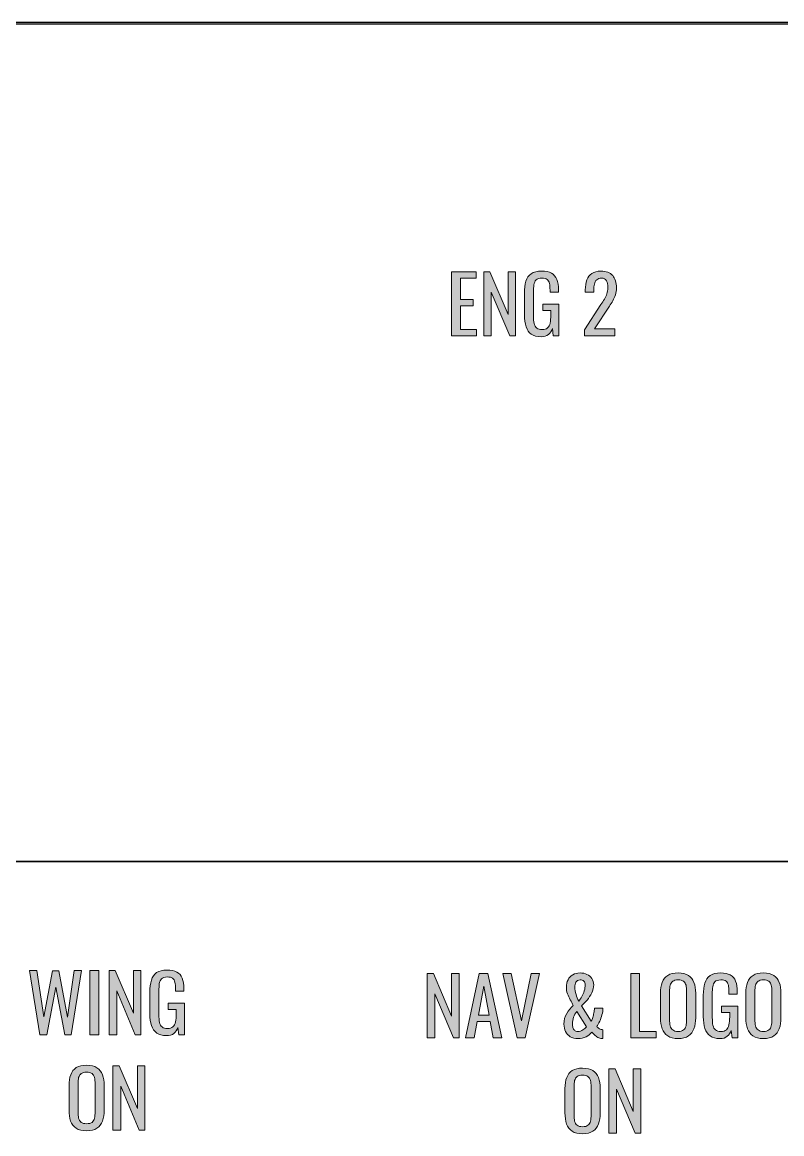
# Model space of a CAD drawing. Header units: inches. Extents: x 0 to 612, y 267 to 525.
# Drawn here: x 172.2 to 258.2, y 399 to 525 of the extents above; entities that cross this region are included whole.
import ezdxf

# ---------------------------------------------------------------- set-up
doc = ezdxf.new("R2010")
doc.units = ezdxf.units.IN
doc.header["$MEASUREMENT"] = 0
for name, color, linetype in [('LINES', 7, 'Continuous'), ('Luzes_Furos v34_0', 7, 'Continuous'), ('Luzes_Furos v34_Sketch13', 7, 'Continuous'), ('Luzes_Furos v34_Sketch3', 7, 'Continuous'), ('TEXT', 7, 'Continuous')]:
    doc.layers.add(name, color=color, linetype=linetype)

# ---------------------------------------------------------------- blocks, each defined once
blk = doc.blocks.new('block 11')
at = {"layer": 'Luzes_Furos v34_0', "color": 7, "lineweight": 25}
blk.add_lwpolyline([(0.12, 524.85), (611.85, 524.85)], dxfattribs=at)
blk = doc.blocks.new('block 82')
at = {"layer": 'Luzes_Furos v34_Sketch3', "color": 7, "lineweight": 25}
blk.add_lwpolyline([(0.12, 524.85), (611.85, 524.85)], dxfattribs=at)
blk = doc.blocks.new('block 99')
at = {"layer": 'Luzes_Furos v34_Sketch13', "color": 7, "lineweight": 25}
blk.add_lwpolyline([(0.15, 525.02), (611.88, 525.02)], dxfattribs=at)
blk = doc.blocks.new('block 117')
at = {"layer": 'TEXT'}
h = blk.add_hatch(color=7, dxfattribs=at)
h.dxf.hatch_style = 2
h.paths.add_polyline_path([(174.18, 410.21), (172.99, 417.5), (173.83, 417.5), (174.62, 412.26), (175.6, 417.47), (176.32, 417.47), (177.31, 412.23), (178.07, 417.5), (178.9, 417.5), (177.73, 410.21), (176.99, 410.21), (175.98, 415.61), (174.95, 410.21)])
h = blk.add_hatch(color=7, dxfattribs=at)
h.dxf.hatch_style = 2
h.paths.add_polyline_path([(179.85, 410.21), (179.85, 417.5), (180.85, 417.5), (180.85, 410.21)])
h = blk.add_hatch(color=7, dxfattribs=at)
h.dxf.hatch_style = 2
h.paths.add_polyline_path([(182.02, 410.21), (182.02, 417.5), (182.72, 417.5), (184.79, 412.66), (184.79, 417.5), (185.63, 417.5), (185.63, 410.21), (184.99, 410.21), (182.89, 415.19), (182.89, 410.21)])
h = blk.add_hatch(color=7, dxfattribs=at)
h.dxf.hatch_style = 2
edge = h.paths.add_edge_path()
edge.add_spline(control_points=[(188.51, 410.12), (188.06, 410.12), (187.69, 410.22), (187.42, 410.41), (187.15, 410.61), (186.95, 410.89), (186.83, 411.26), (186.7, 411.63), (186.64, 412.08), (186.64, 412.6), (186.64, 412.6), (186.64, 415.04), (186.64, 415.04), (186.64, 415.58), (186.7, 416.03), (186.81, 416.4), (186.92, 416.78), (187.12, 417.07), (187.4, 417.26), (187.69, 417.46), (188.08, 417.56), (188.59, 417.56), (189.05, 417.56), (189.42, 417.48), (189.7, 417.33), (189.98, 417.18), (190.18, 416.94), (190.31, 416.63), (190.43, 416.31), (190.49, 415.92), (190.49, 415.44), (190.49, 415.44), (190.49, 415.17), (190.49, 415.17), (190.49, 415.17), (189.54, 415.17), (189.54, 415.17), (189.54, 415.17), (189.54, 415.39), (189.54, 415.39), (189.54, 415.71), (189.52, 415.97), (189.48, 416.17), (189.44, 416.37), (189.35, 416.52), (189.22, 416.62), (189.09, 416.72), (188.89, 416.77), (188.61, 416.77), (188.31, 416.77), (188.1, 416.7), (187.96, 416.56), (187.83, 416.42), (187.74, 416.24), (187.71, 416), (187.68, 415.76), (187.66, 415.49), (187.66, 415.19), (187.66, 415.19), (187.66, 412.49), (187.66, 412.49), (187.66, 412.15), (187.68, 411.85), (187.74, 411.62), (187.79, 411.39), (187.88, 411.21), (188.03, 411.1), (188.17, 410.98), (188.38, 410.93), (188.64, 410.93), (188.9, 410.93), (189.11, 410.99), (189.25, 411.12), (189.4, 411.24), (189.5, 411.43), (189.55, 411.67), (189.6, 411.92), (189.63, 412.23), (189.63, 412.59), (189.63, 412.59), (189.63, 413.1), (189.63, 413.1), (189.63, 413.1), (188.7, 413.1), (188.7, 413.1), (188.7, 413.1), (188.7, 413.82), (188.7, 413.82), (188.7, 413.82), (190.55, 413.82), (190.55, 413.82), (190.55, 413.82), (190.55, 410.21), (190.55, 410.21), (190.55, 410.21), (189.91, 410.21), (189.91, 410.21), (189.91, 410.21), (189.81, 411.04), (189.81, 411.04), (189.71, 410.77), (189.56, 410.55), (189.36, 410.38), (189.16, 410.21), (188.87, 410.12), (188.51, 410.12)], knot_values=[0, 0, 0, 0, 1, 1, 1, 2, 2, 2, 3, 3, 3, 4, 4, 4, 5, 5, 5, 6, 6, 6, 7, 7, 7, 8, 8, 8, 9, 9, 9, 10, 10, 10, 11, 11, 11, 12, 12, 12, 13, 13, 13, 14, 14, 14, 15, 15, 15, 16, 16, 16, 17, 17, 17, 18, 18, 18, 19, 19, 19, 20, 20, 20, 21, 21, 21, 22, 22, 22, 23, 23, 23, 24, 24, 24, 25, 25, 25, 26, 26, 26, 27, 27, 27, 28, 28, 28, 29, 29, 29, 30, 30, 30, 31, 31, 31, 32, 32, 32, 33, 33, 33, 34, 34, 34, 35, 35, 35, 35], degree=3, periodic=0)
h = blk.add_hatch(color=7, dxfattribs=at)
h.dxf.hatch_style = 2
edge = h.paths.add_edge_path()
edge.add_spline(control_points=[(179.47, 399.33), (178.98, 399.33), (178.59, 399.42), (178.29, 399.62), (178, 399.81), (177.79, 400.08), (177.66, 400.44), (177.54, 400.8), (177.48, 401.21), (177.48, 401.69), (177.48, 401.69), (177.48, 404.46), (177.48, 404.46), (177.48, 404.94), (177.54, 405.35), (177.67, 405.69), (177.8, 406.04), (178.01, 406.3), (178.3, 406.49), (178.59, 406.67), (178.98, 406.76), (179.47, 406.76), (179.97, 406.76), (180.36, 406.67), (180.64, 406.48), (180.93, 406.3), (181.14, 406.03), (181.27, 405.69), (181.4, 405.35), (181.46, 404.94), (181.46, 404.46), (181.46, 404.46), (181.46, 401.69), (181.46, 401.69), (181.46, 401.21), (181.4, 400.8), (181.27, 400.44), (181.14, 400.09), (180.93, 399.81), (180.64, 399.62), (180.36, 399.42), (179.97, 399.33), (179.47, 399.33)], knot_values=[0, 0, 0, 0, 1, 1, 1, 2, 2, 2, 3, 3, 3, 4, 4, 4, 5, 5, 5, 6, 6, 6, 7, 7, 7, 8, 8, 8, 9, 9, 9, 10, 10, 10, 11, 11, 11, 12, 12, 12, 13, 13, 13, 14, 14, 14, 14], degree=3, periodic=0)
edge = h.paths.add_edge_path()
edge.add_spline(control_points=[(179.47, 400.13), (179.74, 400.13), (179.95, 400.18), (180.09, 400.29), (180.22, 400.41), (180.32, 400.56), (180.36, 400.76), (180.41, 400.96), (180.44, 401.2), (180.44, 401.47), (180.44, 401.47), (180.44, 404.66), (180.44, 404.66), (180.44, 404.93), (180.41, 405.17), (180.36, 405.36), (180.32, 405.56), (180.22, 405.71), (180.09, 405.81), (179.95, 405.92), (179.74, 405.97), (179.47, 405.97), (179.2, 405.97), (179, 405.92), (178.86, 405.81), (178.72, 405.71), (178.62, 405.56), (178.57, 405.36), (178.53, 405.17), (178.5, 404.93), (178.5, 404.66), (178.5, 404.66), (178.5, 401.47), (178.5, 401.47), (178.5, 401.2), (178.53, 400.96), (178.57, 400.76), (178.62, 400.56), (178.72, 400.41), (178.86, 400.29), (179, 400.18), (179.2, 400.13), (179.47, 400.13)], knot_values=[0, 0, 0, 0, 1, 1, 1, 2, 2, 2, 3, 3, 3, 4, 4, 4, 5, 5, 5, 6, 6, 6, 7, 7, 7, 8, 8, 8, 9, 9, 9, 10, 10, 10, 11, 11, 11, 12, 12, 12, 13, 13, 13, 14, 14, 14, 14], degree=3, periodic=0)
h = blk.add_hatch(color=7, dxfattribs=at)
h.dxf.hatch_style = 2
h.paths.add_polyline_path([(182.46, 399.41), (182.46, 406.7), (183.15, 406.7), (185.22, 401.86), (185.22, 406.7), (186.07, 406.7), (186.07, 399.41), (185.42, 399.41), (183.33, 404.39), (183.33, 399.41)])
at = {"layer": 'TEXT', "lineweight": 0}
for points in [[(174.18, 410.21), (172.99, 417.5), (173.83, 417.5), (174.62, 412.26), (175.6, 417.47), (176.32, 417.47), (177.31, 412.23), (178.07, 417.5), (178.9, 417.5), (177.73, 410.21), (176.99, 410.21), (175.98, 415.61), (174.95, 410.21), (174.18, 410.21)], [(179.85, 410.21), (179.85, 417.5), (180.85, 417.5), (180.85, 410.21), (179.85, 410.21)], [(182.02, 410.21), (182.02, 417.5), (182.72, 417.5), (184.79, 412.66), (184.79, 417.5), (185.63, 417.5), (185.63, 410.21), (184.99, 410.21), (182.89, 415.19), (182.89, 410.21), (182.02, 410.21)], [(182.46, 399.41), (182.46, 406.7), (183.15, 406.7), (185.22, 401.86), (185.22, 406.7), (186.07, 406.7), (186.07, 399.41), (185.42, 399.41), (183.33, 404.39), (183.33, 399.41), (182.46, 399.41)]]:
    blk.add_lwpolyline(points, dxfattribs=at)
for points, knots in [([(188.51, 410.12), (188.06, 410.12), (187.69, 410.22), (187.42, 410.41), (187.15, 410.61), (186.95, 410.89), (186.83, 411.26), (186.7, 411.63), (186.64, 412.08), (186.64, 412.6), (186.64, 412.6), (186.64, 415.04), (186.64, 415.04), (186.64, 415.58), (186.7, 416.03), (186.81, 416.4), (186.92, 416.78), (187.12, 417.07), (187.4, 417.26), (187.69, 417.46), (188.08, 417.56), (188.59, 417.56), (189.05, 417.56), (189.42, 417.48), (189.7, 417.33), (189.98, 417.18), (190.18, 416.94), (190.31, 416.63), (190.43, 416.31), (190.49, 415.92), (190.49, 415.44), (190.49, 415.44), (190.49, 415.17), (190.49, 415.17), (190.49, 415.17), (189.54, 415.17), (189.54, 415.17), (189.54, 415.17), (189.54, 415.39), (189.54, 415.39), (189.54, 415.71), (189.52, 415.97), (189.48, 416.17), (189.44, 416.37), (189.35, 416.52), (189.22, 416.62), (189.09, 416.72), (188.89, 416.77), (188.61, 416.77), (188.31, 416.77), (188.1, 416.7), (187.96, 416.56), (187.83, 416.42), (187.74, 416.24), (187.71, 416), (187.68, 415.76), (187.66, 415.49), (187.66, 415.19), (187.66, 415.19), (187.66, 412.49), (187.66, 412.49), (187.66, 412.15), (187.68, 411.85), (187.74, 411.62), (187.79, 411.39), (187.88, 411.21), (188.03, 411.1), (188.17, 410.98), (188.38, 410.93), (188.64, 410.93), (188.9, 410.93), (189.11, 410.99), (189.25, 411.12), (189.4, 411.24), (189.5, 411.43), (189.55, 411.67), (189.6, 411.92), (189.63, 412.23), (189.63, 412.59), (189.63, 412.59), (189.63, 413.1), (189.63, 413.1), (189.63, 413.1), (188.7, 413.1), (188.7, 413.1), (188.7, 413.1), (188.7, 413.82), (188.7, 413.82), (188.7, 413.82), (190.55, 413.82), (190.55, 413.82), (190.55, 413.82), (190.55, 410.21), (190.55, 410.21), (190.55, 410.21), (189.91, 410.21), (189.91, 410.21), (189.91, 410.21), (189.81, 411.04), (189.81, 411.04), (189.71, 410.77), (189.56, 410.55), (189.36, 410.38), (189.16, 410.21), (188.87, 410.12), (188.51, 410.12)], [0, 0, 0, 0, 1, 1, 1, 2, 2, 2, 3, 3, 3, 4, 4, 4, 5, 5, 5, 6, 6, 6, 7, 7, 7, 8, 8, 8, 9, 9, 9, 10, 10, 10, 11, 11, 11, 12, 12, 12, 13, 13, 13, 14, 14, 14, 15, 15, 15, 16, 16, 16, 17, 17, 17, 18, 18, 18, 19, 19, 19, 20, 20, 20, 21, 21, 21, 22, 22, 22, 23, 23, 23, 24, 24, 24, 25, 25, 25, 26, 26, 26, 27, 27, 27, 28, 28, 28, 29, 29, 29, 30, 30, 30, 31, 31, 31, 32, 32, 32, 33, 33, 33, 34, 34, 34, 35, 35, 35, 35]), ([(179.47, 399.33), (178.98, 399.33), (178.59, 399.42), (178.29, 399.62), (178, 399.81), (177.79, 400.08), (177.66, 400.44), (177.54, 400.8), (177.48, 401.21), (177.48, 401.69), (177.48, 401.69), (177.48, 404.46), (177.48, 404.46), (177.48, 404.94), (177.54, 405.35), (177.67, 405.69), (177.8, 406.04), (178.01, 406.3), (178.3, 406.49), (178.59, 406.67), (178.98, 406.76), (179.47, 406.76), (179.97, 406.76), (180.36, 406.67), (180.64, 406.48), (180.93, 406.3), (181.14, 406.03), (181.27, 405.69), (181.4, 405.35), (181.46, 404.94), (181.46, 404.46), (181.46, 404.46), (181.46, 401.69), (181.46, 401.69), (181.46, 401.21), (181.4, 400.8), (181.27, 400.44), (181.14, 400.09), (180.93, 399.81), (180.64, 399.62), (180.36, 399.42), (179.97, 399.33), (179.47, 399.33)], [0, 0, 0, 0, 1, 1, 1, 2, 2, 2, 3, 3, 3, 4, 4, 4, 5, 5, 5, 6, 6, 6, 7, 7, 7, 8, 8, 8, 9, 9, 9, 10, 10, 10, 11, 11, 11, 12, 12, 12, 13, 13, 13, 14, 14, 14, 14]), ([(179.47, 400.13), (179.74, 400.13), (179.95, 400.18), (180.09, 400.29), (180.22, 400.41), (180.32, 400.56), (180.36, 400.76), (180.41, 400.96), (180.44, 401.2), (180.44, 401.47), (180.44, 401.47), (180.44, 404.66), (180.44, 404.66), (180.44, 404.93), (180.41, 405.17), (180.36, 405.36), (180.32, 405.56), (180.22, 405.71), (180.09, 405.81), (179.95, 405.92), (179.74, 405.97), (179.47, 405.97), (179.2, 405.97), (179, 405.92), (178.86, 405.81), (178.72, 405.71), (178.62, 405.56), (178.57, 405.36), (178.53, 405.17), (178.5, 404.93), (178.5, 404.66), (178.5, 404.66), (178.5, 401.47), (178.5, 401.47), (178.5, 401.2), (178.53, 400.96), (178.57, 400.76), (178.62, 400.56), (178.72, 400.41), (178.86, 400.29), (179, 400.18), (179.2, 400.13), (179.47, 400.13)], [0, 0, 0, 0, 1, 1, 1, 2, 2, 2, 3, 3, 3, 4, 4, 4, 5, 5, 5, 6, 6, 6, 7, 7, 7, 8, 8, 8, 9, 9, 9, 10, 10, 10, 11, 11, 11, 12, 12, 12, 13, 13, 13, 14, 14, 14, 14])]:
    blk.add_open_spline(points, degree=3, knots=knots, dxfattribs=at)
blk = doc.blocks.new('block 120')
at = {"layer": 'TEXT'}
h = blk.add_hatch(color=7, dxfattribs=at)
h.dxf.hatch_style = 2
h.paths.add_polyline_path([(218.07, 409.87), (218.07, 417.16), (218.76, 417.16), (220.83, 412.32), (220.83, 417.16), (221.68, 417.16), (221.68, 409.87), (221.03, 409.87), (218.93, 414.85), (218.93, 409.87)])
h = blk.add_hatch(color=7, dxfattribs=at)
h.dxf.hatch_style = 2
h.paths.add_polyline_path([(222.42, 409.87), (223.97, 417.16), (224.95, 417.16), (226.51, 409.87), (225.55, 409.87), (225.21, 411.71), (223.73, 411.71), (223.38, 409.87)])
h.paths.add_polyline_path([(223.86, 412.44), (225.08, 412.44), (224.47, 415.72)])
h = blk.add_hatch(color=7, dxfattribs=at)
h.dxf.hatch_style = 2
h.paths.add_polyline_path([(228.26, 409.87), (226.64, 417.16), (227.59, 417.16), (228.74, 411.79), (229.84, 417.16), (230.77, 417.16), (229.16, 409.87)])
h = blk.add_hatch(color=7, dxfattribs=at)
h.dxf.hatch_style = 2
edge = h.paths.add_edge_path()
edge.add_spline(control_points=[(235.13, 409.79), (234.8, 409.79), (234.52, 409.86), (234.28, 410), (234.04, 410.15), (233.86, 410.34), (233.74, 410.59), (233.62, 410.83), (233.56, 411.11), (233.56, 411.43), (233.56, 411.89), (233.66, 412.29), (233.87, 412.63), (234.07, 412.97), (234.32, 413.27), (234.62, 413.54), (234.51, 413.75), (234.39, 413.97), (234.27, 414.19), (234.15, 414.41), (234.04, 414.64), (233.96, 414.87), (233.87, 415.11), (233.83, 415.36), (233.83, 415.62), (233.83, 415.94), (233.89, 416.22), (234.02, 416.46), (234.14, 416.7), (234.32, 416.89), (234.56, 417.02), (234.79, 417.16), (235.06, 417.23), (235.38, 417.23), (235.68, 417.23), (235.94, 417.17), (236.17, 417.07), (236.4, 416.96), (236.59, 416.8), (236.72, 416.6), (236.86, 416.4), (236.93, 416.16), (236.93, 415.88), (236.93, 415.56), (236.86, 415.25), (236.71, 414.96), (236.56, 414.67), (236.39, 414.4), (236.18, 414.15), (235.96, 413.9), (235.76, 413.68), (235.56, 413.49), (235.56, 413.49), (236.66, 411.76), (236.66, 411.76), (236.73, 411.89), (236.78, 412.03), (236.83, 412.19), (236.87, 412.35), (236.91, 412.52), (236.94, 412.7), (236.98, 412.88), (237, 413.05), (237.02, 413.22), (237.02, 413.22), (237.98, 413.22), (237.98, 413.22), (237.98, 412.99), (237.94, 412.74), (237.87, 412.48), (237.8, 412.23), (237.71, 411.98), (237.61, 411.75), (237.5, 411.52), (237.39, 411.32), (237.27, 411.16), (237.35, 411.07), (237.45, 410.98), (237.58, 410.9), (237.71, 410.83), (237.84, 410.79), (237.98, 410.79), (237.98, 410.79), (237.98, 409.8), (237.98, 409.8), (237.96, 409.8), (237.94, 409.8), (237.92, 409.8), (237.9, 409.8), (237.88, 409.8), (237.86, 409.8), (237.68, 409.81), (237.53, 409.85), (237.39, 409.92), (237.25, 410), (237.13, 410.09), (237.02, 410.2), (236.91, 410.31), (236.8, 410.41), (236.7, 410.5), (236.54, 410.3), (236.32, 410.13), (236.06, 410), (235.8, 409.86), (235.49, 409.79), (235.13, 409.79)], knot_values=[0, 0, 0, 0, 1, 1, 1, 2, 2, 2, 3, 3, 3, 4, 4, 4, 5, 5, 5, 6, 6, 6, 7, 7, 7, 8, 8, 8, 9, 9, 9, 10, 10, 10, 11, 11, 11, 12, 12, 12, 13, 13, 13, 14, 14, 14, 15, 15, 15, 16, 16, 16, 17, 17, 17, 18, 18, 18, 19, 19, 19, 20, 20, 20, 21, 21, 21, 22, 22, 22, 23, 23, 23, 24, 24, 24, 25, 25, 25, 26, 26, 26, 27, 27, 27, 28, 28, 28, 29, 29, 29, 30, 30, 30, 31, 31, 31, 32, 32, 32, 33, 33, 33, 34, 34, 34, 35, 35, 35, 35], degree=3, periodic=0)
edge = h.paths.add_edge_path()
edge.add_spline(control_points=[(235.13, 410.59), (235.36, 410.59), (235.55, 410.65), (235.71, 410.76), (235.86, 410.87), (236, 411), (236.11, 411.13), (236.11, 411.13), (235, 412.85), (235, 412.85), (234.85, 412.67), (234.74, 412.45), (234.65, 412.2), (234.56, 411.95), (234.52, 411.7), (234.52, 411.43), (234.52, 411.29), (234.54, 411.16), (234.57, 411.03), (234.61, 410.9), (234.67, 410.8), (234.76, 410.72), (234.85, 410.64), (234.98, 410.59), (235.13, 410.59)], knot_values=[0, 0, 0, 0, 1, 1, 1, 2, 2, 2, 3, 3, 3, 4, 4, 4, 5, 5, 5, 6, 6, 6, 7, 7, 7, 8, 8, 8, 8], degree=3, periodic=0)
edge = h.paths.add_edge_path()
edge.add_spline(control_points=[(235.23, 414.01), (235.36, 414.16), (235.47, 414.34), (235.59, 414.55), (235.7, 414.75), (235.79, 414.97), (235.86, 415.2), (235.93, 415.43), (235.97, 415.66), (235.97, 415.88), (235.97, 416.05), (235.91, 416.19), (235.81, 416.29), (235.7, 416.39), (235.56, 416.44), (235.38, 416.44), (235.17, 416.44), (235.01, 416.35), (234.92, 416.18), (234.83, 416.02), (234.79, 415.83), (234.79, 415.62), (234.79, 415.34), (234.84, 415.07), (234.93, 414.79), (235.02, 414.52), (235.12, 414.26), (235.23, 414.01)], knot_values=[0, 0, 0, 0, 1, 1, 1, 2, 2, 2, 3, 3, 3, 4, 4, 4, 5, 5, 5, 6, 6, 6, 7, 7, 7, 8, 8, 8, 9, 9, 9, 9], degree=3, periodic=0)
h = blk.add_hatch(color=7, dxfattribs=at)
h.dxf.hatch_style = 2
h.paths.add_polyline_path([(241.12, 409.87), (241.12, 417.16), (242.13, 417.16), (242.13, 410.6), (244, 410.6), (244, 409.87)])
h = blk.add_hatch(color=7, dxfattribs=at)
h.dxf.hatch_style = 2
edge = h.paths.add_edge_path()
edge.add_spline(control_points=[(246.5, 409.79), (246.01, 409.79), (245.61, 409.89), (245.32, 410.08), (245.02, 410.27), (244.81, 410.55), (244.69, 410.9), (244.56, 411.26), (244.5, 411.68), (244.5, 412.16), (244.5, 412.16), (244.5, 414.92), (244.5, 414.92), (244.5, 415.4), (244.56, 415.82), (244.69, 416.16), (244.82, 416.51), (245.03, 416.77), (245.32, 416.95), (245.61, 417.14), (246.01, 417.23), (246.5, 417.23), (246.99, 417.23), (247.38, 417.13), (247.67, 416.95), (247.96, 416.76), (248.16, 416.5), (248.29, 416.16), (248.42, 415.81), (248.49, 415.4), (248.49, 414.92), (248.49, 414.92), (248.49, 412.15), (248.49, 412.15), (248.49, 411.68), (248.42, 411.26), (248.29, 410.91), (248.16, 410.56), (247.96, 410.28), (247.67, 410.09), (247.38, 409.89), (246.99, 409.79), (246.5, 409.79)], knot_values=[0, 0, 0, 0, 1, 1, 1, 2, 2, 2, 3, 3, 3, 4, 4, 4, 5, 5, 5, 6, 6, 6, 7, 7, 7, 8, 8, 8, 9, 9, 9, 10, 10, 10, 11, 11, 11, 12, 12, 12, 13, 13, 13, 14, 14, 14, 14], degree=3, periodic=0)
edge = h.paths.add_edge_path()
edge.add_spline(control_points=[(246.5, 410.59), (246.77, 410.59), (246.97, 410.65), (247.11, 410.76), (247.25, 410.87), (247.34, 411.03), (247.39, 411.23), (247.44, 411.43), (247.46, 411.67), (247.46, 411.94), (247.46, 411.94), (247.46, 415.13), (247.46, 415.13), (247.46, 415.4), (247.44, 415.63), (247.39, 415.83), (247.34, 416.02), (247.25, 416.17), (247.11, 416.28), (246.97, 416.38), (246.77, 416.44), (246.5, 416.44), (246.23, 416.44), (246.02, 416.38), (245.88, 416.28), (245.74, 416.17), (245.65, 416.02), (245.6, 415.83), (245.55, 415.63), (245.53, 415.4), (245.53, 415.13), (245.53, 415.13), (245.53, 411.94), (245.53, 411.94), (245.53, 411.67), (245.55, 411.43), (245.6, 411.23), (245.65, 411.03), (245.74, 410.87), (245.88, 410.76), (246.02, 410.65), (246.23, 410.59), (246.5, 410.59)], knot_values=[0, 0, 0, 0, 1, 1, 1, 2, 2, 2, 3, 3, 3, 4, 4, 4, 5, 5, 5, 6, 6, 6, 7, 7, 7, 8, 8, 8, 9, 9, 9, 10, 10, 10, 11, 11, 11, 12, 12, 12, 13, 13, 13, 14, 14, 14, 14], degree=3, periodic=0)
h = blk.add_hatch(color=7, dxfattribs=at)
h.dxf.hatch_style = 2
edge = h.paths.add_edge_path()
edge.add_spline(control_points=[(251.22, 409.78), (250.77, 409.78), (250.4, 409.88), (250.13, 410.08), (249.86, 410.27), (249.66, 410.56), (249.54, 410.93), (249.41, 411.3), (249.35, 411.75), (249.35, 412.27), (249.35, 412.27), (249.35, 414.71), (249.35, 414.71), (249.35, 415.24), (249.41, 415.7), (249.52, 416.07), (249.63, 416.45), (249.83, 416.73), (250.11, 416.93), (250.4, 417.13), (250.79, 417.23), (251.3, 417.23), (251.76, 417.23), (252.13, 417.15), (252.41, 417), (252.69, 416.85), (252.89, 416.61), (253.01, 416.3), (253.14, 415.98), (253.2, 415.58), (253.2, 415.1), (253.2, 415.1), (253.2, 414.83), (253.2, 414.83), (253.2, 414.83), (252.25, 414.83), (252.25, 414.83), (252.25, 414.83), (252.25, 415.06), (252.25, 415.06), (252.25, 415.38), (252.23, 415.64), (252.19, 415.84), (252.14, 416.04), (252.06, 416.19), (251.93, 416.29), (251.8, 416.39), (251.6, 416.44), (251.32, 416.44), (251.02, 416.44), (250.8, 416.37), (250.67, 416.23), (250.53, 416.09), (250.45, 415.9), (250.42, 415.67), (250.38, 415.43), (250.37, 415.16), (250.37, 414.86), (250.37, 414.86), (250.37, 412.16), (250.37, 412.16), (250.37, 411.81), (250.39, 411.52), (250.44, 411.29), (250.5, 411.05), (250.59, 410.88), (250.74, 410.77), (250.88, 410.65), (251.08, 410.59), (251.35, 410.59), (251.61, 410.59), (251.82, 410.66), (251.96, 410.78), (252.1, 410.91), (252.2, 411.1), (252.26, 411.34), (252.31, 411.59), (252.34, 411.89), (252.34, 412.26), (252.34, 412.26), (252.34, 412.76), (252.34, 412.76), (252.34, 412.76), (251.41, 412.76), (251.41, 412.76), (251.41, 412.76), (251.41, 413.48), (251.41, 413.48), (251.41, 413.48), (253.26, 413.48), (253.26, 413.48), (253.26, 413.48), (253.26, 409.87), (253.26, 409.87), (253.26, 409.87), (252.62, 409.87), (252.62, 409.87), (252.62, 409.87), (252.52, 410.71), (252.52, 410.71), (252.42, 410.44), (252.27, 410.22), (252.07, 410.05), (251.86, 409.87), (251.58, 409.78), (251.22, 409.78)], knot_values=[0, 0, 0, 0, 1, 1, 1, 2, 2, 2, 3, 3, 3, 4, 4, 4, 5, 5, 5, 6, 6, 6, 7, 7, 7, 8, 8, 8, 9, 9, 9, 10, 10, 10, 11, 11, 11, 12, 12, 12, 13, 13, 13, 14, 14, 14, 15, 15, 15, 16, 16, 16, 17, 17, 17, 18, 18, 18, 19, 19, 19, 20, 20, 20, 21, 21, 21, 22, 22, 22, 23, 23, 23, 24, 24, 24, 25, 25, 25, 26, 26, 26, 27, 27, 27, 28, 28, 28, 29, 29, 29, 30, 30, 30, 31, 31, 31, 32, 32, 32, 33, 33, 33, 34, 34, 34, 35, 35, 35, 35], degree=3, periodic=0)
h = blk.add_hatch(color=7, dxfattribs=at)
h.dxf.hatch_style = 2
edge = h.paths.add_edge_path()
edge.add_spline(control_points=[(256.16, 409.79), (255.67, 409.79), (255.28, 409.89), (254.98, 410.08), (254.69, 410.27), (254.48, 410.55), (254.35, 410.9), (254.23, 411.26), (254.17, 411.68), (254.17, 412.16), (254.17, 412.16), (254.17, 414.92), (254.17, 414.92), (254.17, 415.4), (254.23, 415.82), (254.36, 416.16), (254.49, 416.51), (254.7, 416.77), (254.99, 416.95), (255.28, 417.14), (255.67, 417.23), (256.16, 417.23), (256.66, 417.23), (257.05, 417.13), (257.33, 416.95), (257.62, 416.76), (257.83, 416.5), (257.96, 416.16), (258.09, 415.81), (258.15, 415.4), (258.15, 414.92), (258.15, 414.92), (258.15, 412.15), (258.15, 412.15), (258.15, 411.68), (258.09, 411.26), (257.96, 410.91), (257.83, 410.56), (257.62, 410.28), (257.33, 410.09), (257.05, 409.89), (256.66, 409.79), (256.16, 409.79)], knot_values=[0, 0, 0, 0, 1, 1, 1, 2, 2, 2, 3, 3, 3, 4, 4, 4, 5, 5, 5, 6, 6, 6, 7, 7, 7, 8, 8, 8, 9, 9, 9, 10, 10, 10, 11, 11, 11, 12, 12, 12, 13, 13, 13, 14, 14, 14, 14], degree=3, periodic=0)
edge = h.paths.add_edge_path()
edge.add_spline(control_points=[(256.16, 410.59), (256.43, 410.59), (256.64, 410.65), (256.78, 410.76), (256.91, 410.87), (257.01, 411.03), (257.05, 411.23), (257.1, 411.43), (257.13, 411.67), (257.13, 411.94), (257.13, 411.94), (257.13, 415.13), (257.13, 415.13), (257.13, 415.4), (257.1, 415.63), (257.05, 415.83), (257.01, 416.02), (256.91, 416.17), (256.78, 416.28), (256.64, 416.38), (256.43, 416.44), (256.16, 416.44), (255.89, 416.44), (255.69, 416.38), (255.55, 416.28), (255.41, 416.17), (255.31, 416.02), (255.26, 415.83), (255.22, 415.63), (255.19, 415.4), (255.19, 415.13), (255.19, 415.13), (255.19, 411.94), (255.19, 411.94), (255.19, 411.67), (255.22, 411.43), (255.26, 411.23), (255.31, 411.03), (255.41, 410.87), (255.55, 410.76), (255.69, 410.65), (255.89, 410.59), (256.16, 410.59)], knot_values=[0, 0, 0, 0, 1, 1, 1, 2, 2, 2, 3, 3, 3, 4, 4, 4, 5, 5, 5, 6, 6, 6, 7, 7, 7, 8, 8, 8, 9, 9, 9, 10, 10, 10, 11, 11, 11, 12, 12, 12, 13, 13, 13, 14, 14, 14, 14], degree=3, periodic=0)
h = blk.add_hatch(color=7, dxfattribs=at)
h.dxf.hatch_style = 2
edge = h.paths.add_edge_path()
edge.add_spline(control_points=[(235.67, 398.99), (235.18, 398.99), (234.79, 399.09), (234.49, 399.28), (234.2, 399.47), (233.99, 399.75), (233.86, 400.1), (233.74, 400.46), (233.67, 400.88), (233.67, 401.36), (233.67, 401.36), (233.67, 404.12), (233.67, 404.12), (233.67, 404.6), (233.74, 405.02), (233.87, 405.36), (234, 405.71), (234.21, 405.97), (234.5, 406.15), (234.79, 406.34), (235.18, 406.43), (235.67, 406.43), (236.16, 406.43), (236.55, 406.33), (236.84, 406.15), (237.13, 405.96), (237.34, 405.7), (237.47, 405.36), (237.6, 405.01), (237.66, 404.6), (237.66, 404.12), (237.66, 404.12), (237.66, 401.35), (237.66, 401.35), (237.66, 400.88), (237.6, 400.46), (237.47, 400.11), (237.34, 399.76), (237.13, 399.48), (236.84, 399.29), (236.55, 399.09), (236.16, 398.99), (235.67, 398.99)], knot_values=[0, 0, 0, 0, 1, 1, 1, 2, 2, 2, 3, 3, 3, 4, 4, 4, 5, 5, 5, 6, 6, 6, 7, 7, 7, 8, 8, 8, 9, 9, 9, 10, 10, 10, 11, 11, 11, 12, 12, 12, 13, 13, 13, 14, 14, 14, 14], degree=3, periodic=0)
edge = h.paths.add_edge_path()
edge.add_spline(control_points=[(235.67, 399.79), (235.94, 399.79), (236.15, 399.85), (236.28, 399.96), (236.42, 400.07), (236.51, 400.23), (236.56, 400.43), (236.61, 400.63), (236.63, 400.87), (236.63, 401.14), (236.63, 401.14), (236.63, 404.33), (236.63, 404.33), (236.63, 404.6), (236.61, 404.83), (236.56, 405.03), (236.51, 405.22), (236.42, 405.37), (236.28, 405.48), (236.15, 405.58), (235.94, 405.64), (235.67, 405.64), (235.4, 405.64), (235.2, 405.58), (235.05, 405.48), (234.91, 405.37), (234.82, 405.22), (234.77, 405.03), (234.72, 404.83), (234.7, 404.6), (234.7, 404.33), (234.7, 404.33), (234.7, 401.14), (234.7, 401.14), (234.7, 400.87), (234.72, 400.63), (234.77, 400.43), (234.82, 400.23), (234.91, 400.07), (235.05, 399.96), (235.2, 399.85), (235.4, 399.79), (235.67, 399.79)], knot_values=[0, 0, 0, 0, 1, 1, 1, 2, 2, 2, 3, 3, 3, 4, 4, 4, 5, 5, 5, 6, 6, 6, 7, 7, 7, 8, 8, 8, 9, 9, 9, 10, 10, 10, 11, 11, 11, 12, 12, 12, 13, 13, 13, 14, 14, 14, 14], degree=3, periodic=0)
h = blk.add_hatch(color=7, dxfattribs=at)
h.dxf.hatch_style = 2
h.paths.add_polyline_path([(238.66, 399.07), (238.66, 406.36), (239.35, 406.36), (241.42, 401.52), (241.42, 406.36), (242.27, 406.36), (242.27, 399.07), (241.62, 399.07), (239.52, 404.05), (239.52, 399.07)])
at = {"layer": 'TEXT', "lineweight": 0}
for points in [[(218.07, 409.87), (218.07, 417.16), (218.76, 417.16), (220.83, 412.32), (220.83, 417.16), (221.68, 417.16), (221.68, 409.87), (221.03, 409.87), (218.93, 414.85), (218.93, 409.87), (218.07, 409.87)], [(222.42, 409.87), (223.97, 417.16), (224.95, 417.16), (226.51, 409.87), (225.55, 409.87), (225.21, 411.71), (223.73, 411.71), (223.38, 409.87), (222.42, 409.87)], [(228.26, 409.87), (226.64, 417.16), (227.59, 417.16), (228.74, 411.79), (229.84, 417.16), (230.77, 417.16), (229.16, 409.87), (228.26, 409.87)], [(241.12, 409.87), (241.12, 417.16), (242.13, 417.16), (242.13, 410.6), (244, 410.6), (244, 409.87), (241.12, 409.87)], [(223.86, 412.44), (225.08, 412.44), (224.47, 415.72), (223.86, 412.44)], [(238.66, 399.07), (238.66, 406.36), (239.35, 406.36), (241.42, 401.52), (241.42, 406.36), (242.27, 406.36), (242.27, 399.07), (241.62, 399.07), (239.52, 404.05), (239.52, 399.07), (238.66, 399.07)]]:
    blk.add_lwpolyline(points, dxfattribs=at)
for points, knots in [([(235.13, 409.79), (234.8, 409.79), (234.52, 409.86), (234.28, 410), (234.04, 410.15), (233.86, 410.34), (233.74, 410.59), (233.62, 410.83), (233.56, 411.11), (233.56, 411.43), (233.56, 411.89), (233.66, 412.29), (233.87, 412.63), (234.07, 412.97), (234.32, 413.27), (234.62, 413.54), (234.51, 413.75), (234.39, 413.97), (234.27, 414.19), (234.15, 414.41), (234.04, 414.64), (233.96, 414.87), (233.87, 415.11), (233.83, 415.36), (233.83, 415.62), (233.83, 415.94), (233.89, 416.22), (234.02, 416.46), (234.14, 416.7), (234.32, 416.89), (234.56, 417.02), (234.79, 417.16), (235.06, 417.23), (235.38, 417.23), (235.68, 417.23), (235.94, 417.17), (236.17, 417.07), (236.4, 416.96), (236.59, 416.8), (236.72, 416.6), (236.86, 416.4), (236.93, 416.16), (236.93, 415.88), (236.93, 415.56), (236.86, 415.25), (236.71, 414.96), (236.56, 414.67), (236.39, 414.4), (236.18, 414.15), (235.96, 413.9), (235.76, 413.68), (235.56, 413.49), (235.56, 413.49), (236.66, 411.76), (236.66, 411.76), (236.73, 411.89), (236.78, 412.03), (236.83, 412.19), (236.87, 412.35), (236.91, 412.52), (236.94, 412.7), (236.98, 412.88), (237, 413.05), (237.02, 413.22), (237.02, 413.22), (237.98, 413.22), (237.98, 413.22), (237.98, 412.99), (237.94, 412.74), (237.87, 412.48), (237.8, 412.23), (237.71, 411.98), (237.61, 411.75), (237.5, 411.52), (237.39, 411.32), (237.27, 411.16), (237.35, 411.07), (237.45, 410.98), (237.58, 410.9), (237.71, 410.83), (237.84, 410.79), (237.98, 410.79), (237.98, 410.79), (237.98, 409.8), (237.98, 409.8), (237.96, 409.8), (237.94, 409.8), (237.92, 409.8), (237.9, 409.8), (237.88, 409.8), (237.86, 409.8), (237.68, 409.81), (237.53, 409.85), (237.39, 409.92), (237.25, 410), (237.13, 410.09), (237.02, 410.2), (236.91, 410.31), (236.8, 410.41), (236.7, 410.5), (236.54, 410.3), (236.32, 410.13), (236.06, 410), (235.8, 409.86), (235.49, 409.79), (235.13, 409.79)], [0, 0, 0, 0, 1, 1, 1, 2, 2, 2, 3, 3, 3, 4, 4, 4, 5, 5, 5, 6, 6, 6, 7, 7, 7, 8, 8, 8, 9, 9, 9, 10, 10, 10, 11, 11, 11, 12, 12, 12, 13, 13, 13, 14, 14, 14, 15, 15, 15, 16, 16, 16, 17, 17, 17, 18, 18, 18, 19, 19, 19, 20, 20, 20, 21, 21, 21, 22, 22, 22, 23, 23, 23, 24, 24, 24, 25, 25, 25, 26, 26, 26, 27, 27, 27, 28, 28, 28, 29, 29, 29, 30, 30, 30, 31, 31, 31, 32, 32, 32, 33, 33, 33, 34, 34, 34, 35, 35, 35, 35]), ([(246.5, 409.79), (246.01, 409.79), (245.61, 409.89), (245.32, 410.08), (245.02, 410.27), (244.81, 410.55), (244.69, 410.9), (244.56, 411.26), (244.5, 411.68), (244.5, 412.16), (244.5, 412.16), (244.5, 414.92), (244.5, 414.92), (244.5, 415.4), (244.56, 415.82), (244.69, 416.16), (244.82, 416.51), (245.03, 416.77), (245.32, 416.95), (245.61, 417.14), (246.01, 417.23), (246.5, 417.23), (246.99, 417.23), (247.38, 417.13), (247.67, 416.95), (247.96, 416.76), (248.16, 416.5), (248.29, 416.16), (248.42, 415.81), (248.49, 415.4), (248.49, 414.92), (248.49, 414.92), (248.49, 412.15), (248.49, 412.15), (248.49, 411.68), (248.42, 411.26), (248.29, 410.91), (248.16, 410.56), (247.96, 410.28), (247.67, 410.09), (247.38, 409.89), (246.99, 409.79), (246.5, 409.79)], [0, 0, 0, 0, 1, 1, 1, 2, 2, 2, 3, 3, 3, 4, 4, 4, 5, 5, 5, 6, 6, 6, 7, 7, 7, 8, 8, 8, 9, 9, 9, 10, 10, 10, 11, 11, 11, 12, 12, 12, 13, 13, 13, 14, 14, 14, 14]), ([(251.22, 409.78), (250.77, 409.78), (250.4, 409.88), (250.13, 410.08), (249.86, 410.27), (249.66, 410.56), (249.54, 410.93), (249.41, 411.3), (249.35, 411.75), (249.35, 412.27), (249.35, 412.27), (249.35, 414.71), (249.35, 414.71), (249.35, 415.24), (249.41, 415.7), (249.52, 416.07), (249.63, 416.45), (249.83, 416.73), (250.11, 416.93), (250.4, 417.13), (250.79, 417.23), (251.3, 417.23), (251.76, 417.23), (252.13, 417.15), (252.41, 417), (252.69, 416.85), (252.89, 416.61), (253.01, 416.3), (253.14, 415.98), (253.2, 415.58), (253.2, 415.1), (253.2, 415.1), (253.2, 414.83), (253.2, 414.83), (253.2, 414.83), (252.25, 414.83), (252.25, 414.83), (252.25, 414.83), (252.25, 415.06), (252.25, 415.06), (252.25, 415.38), (252.23, 415.64), (252.19, 415.84), (252.14, 416.04), (252.06, 416.19), (251.93, 416.29), (251.8, 416.39), (251.6, 416.44), (251.32, 416.44), (251.02, 416.44), (250.8, 416.37), (250.67, 416.23), (250.53, 416.09), (250.45, 415.9), (250.42, 415.67), (250.38, 415.43), (250.37, 415.16), (250.37, 414.86), (250.37, 414.86), (250.37, 412.16), (250.37, 412.16), (250.37, 411.81), (250.39, 411.52), (250.44, 411.29), (250.5, 411.05), (250.59, 410.88), (250.74, 410.77), (250.88, 410.65), (251.08, 410.59), (251.35, 410.59), (251.61, 410.59), (251.82, 410.66), (251.96, 410.78), (252.1, 410.91), (252.2, 411.1), (252.26, 411.34), (252.31, 411.59), (252.34, 411.89), (252.34, 412.26), (252.34, 412.26), (252.34, 412.76), (252.34, 412.76), (252.34, 412.76), (251.41, 412.76), (251.41, 412.76), (251.41, 412.76), (251.41, 413.48), (251.41, 413.48), (251.41, 413.48), (253.26, 413.48), (253.26, 413.48), (253.26, 413.48), (253.26, 409.87), (253.26, 409.87), (253.26, 409.87), (252.62, 409.87), (252.62, 409.87), (252.62, 409.87), (252.52, 410.71), (252.52, 410.71), (252.42, 410.44), (252.27, 410.22), (252.07, 410.05), (251.86, 409.87), (251.58, 409.78), (251.22, 409.78)], [0, 0, 0, 0, 1, 1, 1, 2, 2, 2, 3, 3, 3, 4, 4, 4, 5, 5, 5, 6, 6, 6, 7, 7, 7, 8, 8, 8, 9, 9, 9, 10, 10, 10, 11, 11, 11, 12, 12, 12, 13, 13, 13, 14, 14, 14, 15, 15, 15, 16, 16, 16, 17, 17, 17, 18, 18, 18, 19, 19, 19, 20, 20, 20, 21, 21, 21, 22, 22, 22, 23, 23, 23, 24, 24, 24, 25, 25, 25, 26, 26, 26, 27, 27, 27, 28, 28, 28, 29, 29, 29, 30, 30, 30, 31, 31, 31, 32, 32, 32, 33, 33, 33, 34, 34, 34, 35, 35, 35, 35]), ([(256.16, 409.79), (255.67, 409.79), (255.28, 409.89), (254.98, 410.08), (254.69, 410.27), (254.48, 410.55), (254.35, 410.9), (254.23, 411.26), (254.17, 411.68), (254.17, 412.16), (254.17, 412.16), (254.17, 414.92), (254.17, 414.92), (254.17, 415.4), (254.23, 415.82), (254.36, 416.16), (254.49, 416.51), (254.7, 416.77), (254.99, 416.95), (255.28, 417.14), (255.67, 417.23), (256.16, 417.23), (256.66, 417.23), (257.05, 417.13), (257.33, 416.95), (257.62, 416.76), (257.83, 416.5), (257.96, 416.16), (258.09, 415.81), (258.15, 415.4), (258.15, 414.92), (258.15, 414.92), (258.15, 412.15), (258.15, 412.15), (258.15, 411.68), (258.09, 411.26), (257.96, 410.91), (257.83, 410.56), (257.62, 410.28), (257.33, 410.09), (257.05, 409.89), (256.66, 409.79), (256.16, 409.79)], [0, 0, 0, 0, 1, 1, 1, 2, 2, 2, 3, 3, 3, 4, 4, 4, 5, 5, 5, 6, 6, 6, 7, 7, 7, 8, 8, 8, 9, 9, 9, 10, 10, 10, 11, 11, 11, 12, 12, 12, 13, 13, 13, 14, 14, 14, 14]), ([(235.23, 414.01), (235.36, 414.16), (235.47, 414.34), (235.59, 414.55), (235.7, 414.75), (235.79, 414.97), (235.86, 415.2), (235.93, 415.43), (235.97, 415.66), (235.97, 415.88), (235.97, 416.05), (235.91, 416.19), (235.81, 416.29), (235.7, 416.39), (235.56, 416.44), (235.38, 416.44), (235.17, 416.44), (235.01, 416.35), (234.92, 416.18), (234.83, 416.02), (234.79, 415.83), (234.79, 415.62), (234.79, 415.34), (234.84, 415.07), (234.93, 414.79), (235.02, 414.52), (235.12, 414.26), (235.23, 414.01)], [0, 0, 0, 0, 1, 1, 1, 2, 2, 2, 3, 3, 3, 4, 4, 4, 5, 5, 5, 6, 6, 6, 7, 7, 7, 8, 8, 8, 9, 9, 9, 9]), ([(246.5, 410.59), (246.77, 410.59), (246.97, 410.65), (247.11, 410.76), (247.25, 410.87), (247.34, 411.03), (247.39, 411.23), (247.44, 411.43), (247.46, 411.67), (247.46, 411.94), (247.46, 411.94), (247.46, 415.13), (247.46, 415.13), (247.46, 415.4), (247.44, 415.63), (247.39, 415.83), (247.34, 416.02), (247.25, 416.17), (247.11, 416.28), (246.97, 416.38), (246.77, 416.44), (246.5, 416.44), (246.23, 416.44), (246.02, 416.38), (245.88, 416.28), (245.74, 416.17), (245.65, 416.02), (245.6, 415.83), (245.55, 415.63), (245.53, 415.4), (245.53, 415.13), (245.53, 415.13), (245.53, 411.94), (245.53, 411.94), (245.53, 411.67), (245.55, 411.43), (245.6, 411.23), (245.65, 411.03), (245.74, 410.87), (245.88, 410.76), (246.02, 410.65), (246.23, 410.59), (246.5, 410.59)], [0, 0, 0, 0, 1, 1, 1, 2, 2, 2, 3, 3, 3, 4, 4, 4, 5, 5, 5, 6, 6, 6, 7, 7, 7, 8, 8, 8, 9, 9, 9, 10, 10, 10, 11, 11, 11, 12, 12, 12, 13, 13, 13, 14, 14, 14, 14]), ([(256.16, 410.59), (256.43, 410.59), (256.64, 410.65), (256.78, 410.76), (256.91, 410.87), (257.01, 411.03), (257.05, 411.23), (257.1, 411.43), (257.13, 411.67), (257.13, 411.94), (257.13, 411.94), (257.13, 415.13), (257.13, 415.13), (257.13, 415.4), (257.1, 415.63), (257.05, 415.83), (257.01, 416.02), (256.91, 416.17), (256.78, 416.28), (256.64, 416.38), (256.43, 416.44), (256.16, 416.44), (255.89, 416.44), (255.69, 416.38), (255.55, 416.28), (255.41, 416.17), (255.31, 416.02), (255.26, 415.83), (255.22, 415.63), (255.19, 415.4), (255.19, 415.13), (255.19, 415.13), (255.19, 411.94), (255.19, 411.94), (255.19, 411.67), (255.22, 411.43), (255.26, 411.23), (255.31, 411.03), (255.41, 410.87), (255.55, 410.76), (255.69, 410.65), (255.89, 410.59), (256.16, 410.59)], [0, 0, 0, 0, 1, 1, 1, 2, 2, 2, 3, 3, 3, 4, 4, 4, 5, 5, 5, 6, 6, 6, 7, 7, 7, 8, 8, 8, 9, 9, 9, 10, 10, 10, 11, 11, 11, 12, 12, 12, 13, 13, 13, 14, 14, 14, 14]), ([(235.13, 410.59), (235.36, 410.59), (235.55, 410.65), (235.71, 410.76), (235.86, 410.87), (236, 411), (236.11, 411.13), (236.11, 411.13), (235, 412.85), (235, 412.85), (234.85, 412.67), (234.74, 412.45), (234.65, 412.2), (234.56, 411.95), (234.52, 411.7), (234.52, 411.43), (234.52, 411.29), (234.54, 411.16), (234.57, 411.03), (234.61, 410.9), (234.67, 410.8), (234.76, 410.72), (234.85, 410.64), (234.98, 410.59), (235.13, 410.59)], [0, 0, 0, 0, 1, 1, 1, 2, 2, 2, 3, 3, 3, 4, 4, 4, 5, 5, 5, 6, 6, 6, 7, 7, 7, 8, 8, 8, 8]), ([(235.67, 398.99), (235.18, 398.99), (234.79, 399.09), (234.49, 399.28), (234.2, 399.47), (233.99, 399.75), (233.86, 400.1), (233.74, 400.46), (233.67, 400.88), (233.67, 401.36), (233.67, 401.36), (233.67, 404.12), (233.67, 404.12), (233.67, 404.6), (233.74, 405.02), (233.87, 405.36), (234, 405.71), (234.21, 405.97), (234.5, 406.15), (234.79, 406.34), (235.18, 406.43), (235.67, 406.43), (236.16, 406.43), (236.55, 406.33), (236.84, 406.15), (237.13, 405.96), (237.34, 405.7), (237.47, 405.36), (237.6, 405.01), (237.66, 404.6), (237.66, 404.12), (237.66, 404.12), (237.66, 401.35), (237.66, 401.35), (237.66, 400.88), (237.6, 400.46), (237.47, 400.11), (237.34, 399.76), (237.13, 399.48), (236.84, 399.29), (236.55, 399.09), (236.16, 398.99), (235.67, 398.99)], [0, 0, 0, 0, 1, 1, 1, 2, 2, 2, 3, 3, 3, 4, 4, 4, 5, 5, 5, 6, 6, 6, 7, 7, 7, 8, 8, 8, 9, 9, 9, 10, 10, 10, 11, 11, 11, 12, 12, 12, 13, 13, 13, 14, 14, 14, 14]), ([(235.67, 399.79), (235.94, 399.79), (236.15, 399.85), (236.28, 399.96), (236.42, 400.07), (236.51, 400.23), (236.56, 400.43), (236.61, 400.63), (236.63, 400.87), (236.63, 401.14), (236.63, 401.14), (236.63, 404.33), (236.63, 404.33), (236.63, 404.6), (236.61, 404.83), (236.56, 405.03), (236.51, 405.22), (236.42, 405.37), (236.28, 405.48), (236.15, 405.58), (235.94, 405.64), (235.67, 405.64), (235.4, 405.64), (235.2, 405.58), (235.05, 405.48), (234.91, 405.37), (234.82, 405.22), (234.77, 405.03), (234.72, 404.83), (234.7, 404.6), (234.7, 404.33), (234.7, 404.33), (234.7, 401.14), (234.7, 401.14), (234.7, 400.87), (234.72, 400.63), (234.77, 400.43), (234.82, 400.23), (234.91, 400.07), (235.05, 399.96), (235.2, 399.85), (235.4, 399.79), (235.67, 399.79)], [0, 0, 0, 0, 1, 1, 1, 2, 2, 2, 3, 3, 3, 4, 4, 4, 5, 5, 5, 6, 6, 6, 7, 7, 7, 8, 8, 8, 9, 9, 9, 10, 10, 10, 11, 11, 11, 12, 12, 12, 13, 13, 13, 14, 14, 14, 14])]:
    blk.add_open_spline(points, degree=3, knots=knots, dxfattribs=at)
blk = doc.blocks.new('block 169')
at = {"layer": 'TEXT'}
h = blk.add_hatch(color=7, dxfattribs=at)
h.dxf.hatch_style = 2
h.paths.add_polyline_path([(220.81, 489.45), (220.81, 496.74), (223.63, 496.74), (223.63, 495.99), (221.82, 495.99), (221.82, 493.57), (223.29, 493.57), (223.29, 492.85), (221.82, 492.85), (221.82, 490.18), (223.65, 490.18), (223.65, 489.45)])
h = blk.add_hatch(color=7, dxfattribs=at)
h.dxf.hatch_style = 2
h.paths.add_polyline_path([(224.47, 489.45), (224.47, 496.74), (225.16, 496.74), (227.23, 491.9), (227.23, 496.74), (228.08, 496.74), (228.08, 489.45), (227.43, 489.45), (225.33, 494.43), (225.33, 489.45)])
h = blk.add_hatch(color=7, dxfattribs=at)
h.dxf.hatch_style = 2
edge = h.paths.add_edge_path()
edge.add_spline(control_points=[(230.96, 489.36), (230.5, 489.36), (230.14, 489.46), (229.86, 489.65), (229.59, 489.85), (229.39, 490.13), (229.27, 490.5), (229.15, 490.88), (229.09, 491.32), (229.09, 491.85), (229.09, 491.85), (229.09, 494.28), (229.09, 494.28), (229.09, 494.82), (229.14, 495.27), (229.25, 495.65), (229.36, 496.02), (229.56, 496.31), (229.85, 496.51), (230.13, 496.71), (230.53, 496.8), (231.04, 496.8), (231.49, 496.8), (231.86, 496.73), (232.14, 496.57), (232.42, 496.42), (232.62, 496.19), (232.75, 495.87), (232.88, 495.56), (232.94, 495.16), (232.94, 494.68), (232.94, 494.68), (232.94, 494.41), (232.94, 494.41), (232.94, 494.41), (231.98, 494.41), (231.98, 494.41), (231.98, 494.41), (231.98, 494.64), (231.98, 494.64), (231.98, 494.95), (231.96, 495.21), (231.92, 495.41), (231.88, 495.61), (231.79, 495.76), (231.66, 495.86), (231.54, 495.96), (231.33, 496.01), (231.06, 496.01), (230.76, 496.01), (230.54, 495.94), (230.4, 495.81), (230.27, 495.67), (230.19, 495.48), (230.15, 495.24), (230.12, 495.01), (230.1, 494.74), (230.1, 494.44), (230.1, 494.44), (230.1, 491.74), (230.1, 491.74), (230.1, 491.39), (230.13, 491.1), (230.18, 490.86), (230.23, 490.63), (230.33, 490.46), (230.47, 490.34), (230.62, 490.23), (230.82, 490.17), (231.08, 490.17), (231.35, 490.17), (231.55, 490.23), (231.7, 490.36), (231.84, 490.49), (231.94, 490.67), (231.99, 490.92), (232.05, 491.16), (232.07, 491.47), (232.07, 491.84), (232.07, 491.84), (232.07, 492.34), (232.07, 492.34), (232.07, 492.34), (231.15, 492.34), (231.15, 492.34), (231.15, 492.34), (231.15, 493.06), (231.15, 493.06), (231.15, 493.06), (232.99, 493.06), (232.99, 493.06), (232.99, 493.06), (232.99, 489.45), (232.99, 489.45), (232.99, 489.45), (232.35, 489.45), (232.35, 489.45), (232.35, 489.45), (232.25, 490.29), (232.25, 490.29), (232.16, 490.02), (232.01, 489.8), (231.8, 489.62), (231.6, 489.45), (231.32, 489.36), (230.96, 489.36)], knot_values=[0, 0, 0, 0, 1, 1, 1, 2, 2, 2, 3, 3, 3, 4, 4, 4, 5, 5, 5, 6, 6, 6, 7, 7, 7, 8, 8, 8, 9, 9, 9, 10, 10, 10, 11, 11, 11, 12, 12, 12, 13, 13, 13, 14, 14, 14, 15, 15, 15, 16, 16, 16, 17, 17, 17, 18, 18, 18, 19, 19, 19, 20, 20, 20, 21, 21, 21, 22, 22, 22, 23, 23, 23, 24, 24, 24, 25, 25, 25, 26, 26, 26, 27, 27, 27, 28, 28, 28, 29, 29, 29, 30, 30, 30, 31, 31, 31, 32, 32, 32, 33, 33, 33, 34, 34, 34, 35, 35, 35, 35], degree=3, periodic=0)
h = blk.add_hatch(color=7, dxfattribs=at)
h.dxf.hatch_style = 2
edge = h.paths.add_edge_path()
edge.add_spline(control_points=[(235.9, 489.45), (235.9, 489.45), (235.9, 490.14), (235.9, 490.14), (235.9, 490.14), (237.75, 493.02), (237.75, 493.02), (237.89, 493.24), (238.02, 493.44), (238.14, 493.63), (238.25, 493.81), (238.35, 494.01), (238.42, 494.22), (238.5, 494.42), (238.54, 494.66), (238.54, 494.93), (238.54, 495.27), (238.48, 495.53), (238.37, 495.72), (238.27, 495.92), (238.08, 496.01), (237.81, 496.01), (237.58, 496.01), (237.4, 495.95), (237.28, 495.82), (237.15, 495.7), (237.06, 495.53), (237.01, 495.33), (236.97, 495.12), (236.94, 494.91), (236.94, 494.67), (236.94, 494.67), (236.94, 494.43), (236.94, 494.43), (236.94, 494.43), (235.98, 494.43), (235.98, 494.43), (235.98, 494.43), (235.98, 494.68), (235.98, 494.68), (235.98, 495.12), (236.04, 495.49), (236.16, 495.81), (236.27, 496.12), (236.46, 496.37), (236.72, 496.54), (236.98, 496.72), (237.33, 496.8), (237.76, 496.8), (238.35, 496.8), (238.79, 496.64), (239.08, 496.3), (239.36, 495.97), (239.51, 495.51), (239.51, 494.92), (239.51, 494.61), (239.47, 494.34), (239.4, 494.1), (239.32, 493.87), (239.22, 493.65), (239.1, 493.45), (238.98, 493.24), (238.85, 493.03), (238.71, 492.82), (238.71, 492.82), (237.03, 490.26), (237.03, 490.26), (237.03, 490.26), (239.34, 490.26), (239.34, 490.26), (239.34, 490.26), (239.34, 489.45), (239.34, 489.45), (239.34, 489.45), (235.9, 489.45), (235.9, 489.45)], knot_values=[0, 0, 0, 0, 1, 1, 1, 2, 2, 2, 3, 3, 3, 4, 4, 4, 5, 5, 5, 6, 6, 6, 7, 7, 7, 8, 8, 8, 9, 9, 9, 10, 10, 10, 11, 11, 11, 12, 12, 12, 13, 13, 13, 14, 14, 14, 15, 15, 15, 16, 16, 16, 17, 17, 17, 18, 18, 18, 19, 19, 19, 20, 20, 20, 21, 21, 21, 22, 22, 22, 23, 23, 23, 24, 24, 24, 25, 25, 25, 25], degree=3, periodic=0)
at = {"layer": 'TEXT', "lineweight": 0}
for points in [[(220.81, 489.45), (220.81, 496.74), (223.63, 496.74), (223.63, 495.99), (221.82, 495.99), (221.82, 493.57), (223.29, 493.57), (223.29, 492.85), (221.82, 492.85), (221.82, 490.18), (223.65, 490.18), (223.65, 489.45), (220.81, 489.45)], [(224.47, 489.45), (224.47, 496.74), (225.16, 496.74), (227.23, 491.9), (227.23, 496.74), (228.08, 496.74), (228.08, 489.45), (227.43, 489.45), (225.33, 494.43), (225.33, 489.45), (224.47, 489.45)]]:
    blk.add_lwpolyline(points, dxfattribs=at)
for points, knots in [([(230.96, 489.36), (230.5, 489.36), (230.14, 489.46), (229.86, 489.65), (229.59, 489.85), (229.39, 490.13), (229.27, 490.5), (229.15, 490.88), (229.09, 491.32), (229.09, 491.85), (229.09, 491.85), (229.09, 494.28), (229.09, 494.28), (229.09, 494.82), (229.14, 495.27), (229.25, 495.65), (229.36, 496.02), (229.56, 496.31), (229.85, 496.51), (230.13, 496.71), (230.53, 496.8), (231.04, 496.8), (231.49, 496.8), (231.86, 496.73), (232.14, 496.57), (232.42, 496.42), (232.62, 496.19), (232.75, 495.87), (232.88, 495.56), (232.94, 495.16), (232.94, 494.68), (232.94, 494.68), (232.94, 494.41), (232.94, 494.41), (232.94, 494.41), (231.98, 494.41), (231.98, 494.41), (231.98, 494.41), (231.98, 494.64), (231.98, 494.64), (231.98, 494.95), (231.96, 495.21), (231.92, 495.41), (231.88, 495.61), (231.79, 495.76), (231.66, 495.86), (231.54, 495.96), (231.33, 496.01), (231.06, 496.01), (230.76, 496.01), (230.54, 495.94), (230.4, 495.81), (230.27, 495.67), (230.19, 495.48), (230.15, 495.24), (230.12, 495.01), (230.1, 494.74), (230.1, 494.44), (230.1, 494.44), (230.1, 491.74), (230.1, 491.74), (230.1, 491.39), (230.13, 491.1), (230.18, 490.86), (230.23, 490.63), (230.33, 490.46), (230.47, 490.34), (230.62, 490.23), (230.82, 490.17), (231.08, 490.17), (231.35, 490.17), (231.55, 490.23), (231.7, 490.36), (231.84, 490.49), (231.94, 490.67), (231.99, 490.92), (232.05, 491.16), (232.07, 491.47), (232.07, 491.84), (232.07, 491.84), (232.07, 492.34), (232.07, 492.34), (232.07, 492.34), (231.15, 492.34), (231.15, 492.34), (231.15, 492.34), (231.15, 493.06), (231.15, 493.06), (231.15, 493.06), (232.99, 493.06), (232.99, 493.06), (232.99, 493.06), (232.99, 489.45), (232.99, 489.45), (232.99, 489.45), (232.35, 489.45), (232.35, 489.45), (232.35, 489.45), (232.25, 490.29), (232.25, 490.29), (232.16, 490.02), (232.01, 489.8), (231.8, 489.62), (231.6, 489.45), (231.32, 489.36), (230.96, 489.36)], [0, 0, 0, 0, 1, 1, 1, 2, 2, 2, 3, 3, 3, 4, 4, 4, 5, 5, 5, 6, 6, 6, 7, 7, 7, 8, 8, 8, 9, 9, 9, 10, 10, 10, 11, 11, 11, 12, 12, 12, 13, 13, 13, 14, 14, 14, 15, 15, 15, 16, 16, 16, 17, 17, 17, 18, 18, 18, 19, 19, 19, 20, 20, 20, 21, 21, 21, 22, 22, 22, 23, 23, 23, 24, 24, 24, 25, 25, 25, 26, 26, 26, 27, 27, 27, 28, 28, 28, 29, 29, 29, 30, 30, 30, 31, 31, 31, 32, 32, 32, 33, 33, 33, 34, 34, 34, 35, 35, 35, 35]), ([(235.9, 489.45), (235.9, 489.45), (235.9, 490.14), (235.9, 490.14), (235.9, 490.14), (237.75, 493.02), (237.75, 493.02), (237.89, 493.24), (238.02, 493.44), (238.14, 493.63), (238.25, 493.81), (238.35, 494.01), (238.42, 494.22), (238.5, 494.42), (238.54, 494.66), (238.54, 494.93), (238.54, 495.27), (238.48, 495.53), (238.37, 495.72), (238.27, 495.92), (238.08, 496.01), (237.81, 496.01), (237.58, 496.01), (237.4, 495.95), (237.28, 495.82), (237.15, 495.7), (237.06, 495.53), (237.01, 495.33), (236.97, 495.12), (236.94, 494.91), (236.94, 494.67), (236.94, 494.67), (236.94, 494.43), (236.94, 494.43), (236.94, 494.43), (235.98, 494.43), (235.98, 494.43), (235.98, 494.43), (235.98, 494.68), (235.98, 494.68), (235.98, 495.12), (236.04, 495.49), (236.16, 495.81), (236.27, 496.12), (236.46, 496.37), (236.72, 496.54), (236.98, 496.72), (237.33, 496.8), (237.76, 496.8), (238.35, 496.8), (238.79, 496.64), (239.08, 496.3), (239.36, 495.97), (239.51, 495.51), (239.51, 494.92), (239.51, 494.61), (239.47, 494.34), (239.4, 494.1), (239.32, 493.87), (239.22, 493.65), (239.1, 493.45), (238.98, 493.24), (238.85, 493.03), (238.71, 492.82), (238.71, 492.82), (237.03, 490.26), (237.03, 490.26), (237.03, 490.26), (239.34, 490.26), (239.34, 490.26), (239.34, 490.26), (239.34, 489.45), (239.34, 489.45), (239.34, 489.45), (235.9, 489.45), (235.9, 489.45)], [0, 0, 0, 0, 1, 1, 1, 2, 2, 2, 3, 3, 3, 4, 4, 4, 5, 5, 5, 6, 6, 6, 7, 7, 7, 8, 8, 8, 9, 9, 9, 10, 10, 10, 11, 11, 11, 12, 12, 12, 13, 13, 13, 14, 14, 14, 15, 15, 15, 16, 16, 16, 17, 17, 17, 18, 18, 18, 19, 19, 19, 20, 20, 20, 21, 21, 21, 22, 22, 22, 23, 23, 23, 24, 24, 24, 25, 25, 25, 25])]:
    blk.add_open_spline(points, degree=3, knots=knots, dxfattribs=at)

msp = doc.modelspace()

# ---------------------------------------------------------------- linework, layer by layer
at = {"layer": 'LINES', "color": 7, "lineweight": 35}
msp.add_lwpolyline([(19.13, 429.88), (588.67, 429.88)], dxfattribs=at)

# ---------------------------------------------------------------- block references
at = {"layer": 'Luzes_Furos v34_0'}
msp.add_blockref('block 11', (0, 0), dxfattribs=at)
at = {"layer": 'Luzes_Furos v34_Sketch13'}
msp.add_blockref('block 99', (0, 0), dxfattribs=at)
at = {"layer": 'Luzes_Furos v34_Sketch3'}
msp.add_blockref('block 82', (0, 0), dxfattribs=at)
at = {"layer": 'TEXT'}
for name in ['block 169', 'block 117', 'block 120']:
    msp.add_blockref(name, (0, 0), dxfattribs=at)

doc.saveas('drawing.dxf')
